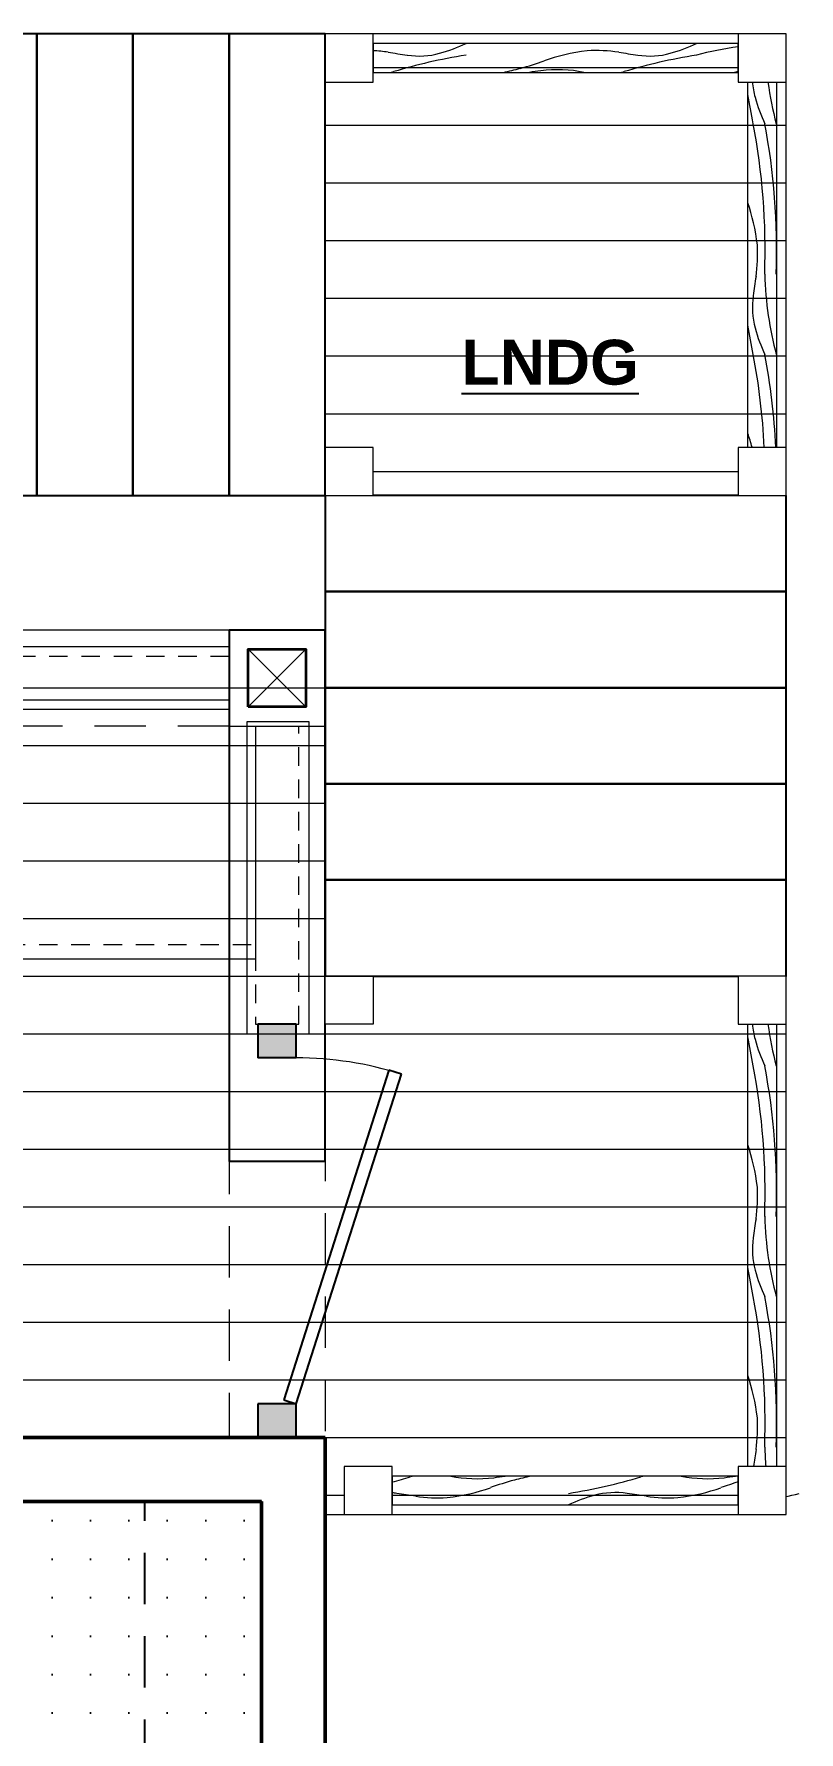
# Model space of a CAD drawing. Header units: inches. Extents: x -1373 to 690, y -94 to 608.
# Drawn here: x 598.1 to 677.8, y 306 to 482.6 of the extents above; entities that cross this region are included whole.
import ezdxf

# ---------------------------------------------------------------- set-up
doc = ezdxf.new("R2010")
doc.units = ezdxf.units.IN
doc.header["$MEASUREMENT"] = 0
for name, pattern in [('Dashed', [8.666667, 5.333333, -3.333334]), ('short Dashed', [3.36, 1.92, -1.44]), ('Wipeout_Contour', [39.370079, 0, -39.370079])]:
    doc.linetypes.add(name, pattern=pattern)
for name, color, linetype, lineweight in [('A-ANNO-MRKR-ROOM_Pen_No__7', 172, 'Continuous', 25), ('A-COLS.N_Pen_No__23', 7, 'Continuous', 20), ('A-WALL-EXTR.N_Pen_No__1', 7, 'Continuous', 50), ('A-WALL-PRTL.N_Pen_No__23', 7, 'Continuous', 20), ('Cover Fills_Pen_No__96', 8, 'Continuous', 18), ('Doors_Pen_No__1', 7, 'Continuous', 50)]:
    doc.layers.add(name, color=color, linetype=linetype, lineweight=lineweight)
for name, color, linetype in [('A-BEAM.N', 7, 'Continuous'), ('A-COLS.N', 7, 'Continuous'), ('A-STRS-EXTR.N', 7, 'Continuous'), ('A-WALL-EXTR-PRTL.N', 7, 'Continuous'), ('A-WALL-EXTR.N', 7, 'Continuous'), ('A-WALL-PRTL.N', 7, 'Continuous'), ('Cover Fills', 7, 'Continuous'), ('Cut Fills', 7, 'Continuous'), ('Doors', 7, 'Continuous')]:
    doc.layers.add(name, color=color, linetype=linetype)
for name, color, linetype, lineweight, true_color in [('A-BEAM.N_Pen_No__2', 7, 'Continuous', 18, 0x404040), ('A-COLS.N_Pen_No__21', 7, 'Continuous', 13, 0x3687d9), ('A-COLS.N_Pen_No__22', 7, 'Continuous', 13, 0x650066), ('A-CSWK.N_Pen_No__24', 7, 'Continuous', 25, 0x4d678c), ('A-STRS-EXTR.N_Pen_No__2', 7, 'Continuous', 18, 0x404040), ('A-WALL-EXTR-PRTL.N_Pen_No__24', 7, 'Continuous', 25, 0x4d678c), ('A-WALL-EXTR.N_Pen_No__22', 7, 'Continuous', 13, 0x650066), ('A-WALL-EXTR.N_Pen_No__3', 7, 'Continuous', 25, 0x8c4600), ('Doors_Pen_No__24', 7, 'Continuous', 25, 0x4d678c), ('Doors_Pen_No__3', 7, 'Continuous', 25, 0x8c4600), ('Doors_Pen_No__6', 7, 'Continuous', 18, 0x2c53a6), ('Drafting Fills_Pen_No__11', 7, 'Continuous', 25, 0x5f2c00), ('Drafting Fills_Pen_No__24', 7, 'Continuous', 25, 0x4d678c), ('Skin Separator Lines_Pen_No__25', 7, 'Continuous', 35, 0xd9610b)]:
    doc.layers.add(name, color=color, linetype=linetype, lineweight=lineweight, true_color=true_color)
doc.styles.add('GENERATED_STYLE_2', font='')
doc.styles.get('GENERATED_STYLE_2').set_extended_font_data('Arial', bold=True)

# ---------------------------------------------------------------- blocks, each defined once
blk = doc.blocks.new('Slab_4', base_point=(628.43, 434.64))
at = {"layer": 'Cover Fills_Pen_No__96', "linetype": 'Continuous', "lineweight": 18}
h = blk.add_hatch(dxfattribs=at)
h.set_pattern_fill('06___Parallel_06__H', color=8, style=0, pattern_type=2)
h.set_pattern_definition([(0, (652.4344, 437.1384), (0, 6), [])])
h.paths.add_polyline_path([(628.43, 434.64), (676.43, 434.64), (676.43, 482.64), (628.43, 482.64)])
at = {"layer": 'A-STRS-EXTR.N_Pen_No__2', "color": 49, "linetype": 'Continuous', "lineweight": 18, "true_color": 0x404040, "flags": 128}
blk.add_lwpolyline([(628.43, 434.64), (676.43, 434.64), (676.43, 482.64), (628.43, 482.64)], close=True, dxfattribs=at)
blk = doc.blocks.new('Slab_6', base_point=(-3.57, 312.64))
at = {"layer": 'Cover Fills_Pen_No__96', "linetype": 'Continuous', "lineweight": 18}
h = blk.add_hatch(dxfattribs=at)
h.set_pattern_fill('06___Parallel_06__H', color=8, style=0, pattern_type=2)
h.set_pattern_definition([(0, (214.9315, 384.6384), (0, 6), [])])
h.paths.add_polyline_path([(-3.57, 312.64), (484.43, 312.64), (484.43, 336.64), (628.43, 336.64), (628.43, 328.64), (676.43, 328.64), (676.43, 384.64), (628.43, 384.64), (628.43, 420.64), (336.43, 420.64), (336.43, 444.64), (36.43, 444.64), (36.43, 424.64), (-3.57, 424.64)])
at = {"layer": 'A-STRS-EXTR.N_Pen_No__2', "color": 49, "linetype": 'Continuous', "lineweight": 18, "true_color": 0x404040, "flags": 128}
blk.add_lwpolyline([(-3.57, 312.64), (484.43, 312.64), (484.43, 336.64), (628.43, 336.64), (628.43, 328.64), (676.43, 328.64), (676.43, 384.64), (628.43, 384.64), (628.43, 420.64), (336.43, 420.64), (336.43, 444.64), (36.43, 444.64), (36.43, 424.64), (-3.57, 424.64)], close=True, dxfattribs=at)
blk = doc.blocks.new('*X12')
at = {"layer": 'Cover Fills_Pen_No__96', "color": 8, "linetype": 'Continuous', "lineweight": 18}
for centre, major_axis, start_param, end_param in [((619.21, 347.45), (34.86, 0), 5.196368, 5.257787), ((639.56, 330.69), (4.36, 0), 2.030964, 2.116194), ((644.25, 335.86), (7, 0), 4.309792, 4.96294), ((658.96, 322.22), (22.74, 0), 2.06717, 2.196749), ((640.98, 342.24), (20.17, 0), 4.96294, 5.023959), ((657.81, 323.28), (20.32, 0), 1.970951, 2.06717), ((643.21, 347.45), (34.86, 0), 5.020047, 5.257787), ((663.56, 330.69), (4.36, 0), 2.030964, 2.116194), ((668.25, 335.86), (7, 0), 4.309792, 4.96294), ((664.98, 342.24), (20.17, 0), 4.96294, 5.023959), ((634.65, 328.77), (4.31, 0), 1.282365, 1.38849), ((427.65, -20.07), (732.06, 0), 1.279522, 1.282365), ((640.2, 334.42), (8.1, 0), 4.421115, 4.830186), ((638.15, 336.61), (12.78, 0), 4.949238, 5.338342), ((663.8, 324.23), (14.76, 0), 2.085956, 2.31825), ((658.65, 328.77), (4.31, 0), 1.282365, 2.085956), ((451.65, -20.07), (732.06, 0), 1.279522, 1.282365), ((664.2, 334.42), (8.1, 0), 4.421115, 4.830186), ((662.15, 336.61), (12.78, 0), 4.949238, 5.338342), ((682.96, 322.22), (22.74, 0), 2.10232, 2.196749), ((668.18, 339.66), (20.09, 0), 4.875273, 5.210188)]:
    blk.add_ellipse(centre, major_axis=major_axis, ratio=0.5, start_param=start_param, end_param=end_param, dxfattribs=at)
blk = doc.blocks.new('Slab_11', base_point=(635.43, 329.64))
at = {"layer": 'A-WALL-PRTL.N_Pen_No__23', "color": 7, "linetype": 'Continuous', "lineweight": 20, "flags": 128}
blk.add_lwpolyline([(635.43, 329.64), (671.43, 329.64), (671.43, 332.64), (635.43, 332.64)], close=True, dxfattribs=at)
at = {"layer": 'A-WALL-PRTL.N', "color": 7, "linetype": 'Continuous', "lineweight": 20}
blk.add_blockref('*X12', (0, 0), dxfattribs=at)
blk = doc.blocks.new('*X14')
at = {"layer": 'Cover Fills_Pen_No__96', "color": 8, "linetype": 'Continuous', "lineweight": 18}
for centre, major_axis, start_param, end_param in [((656.38, 364.75), (0, 34.86), 5.020047, 5.112804), ((675.06, 380.19), (0, 4.31), 1.69847, 2.085956), ((679.61, 385.34), (0, 14.76), 2.085956, 2.31825), ((684.22, 384.9), (0, 20.09), 1.835593, 2.068595), ((655.94, 362.06), (0, 36.59), 4.646574, 5.0826), ((657.14, 362.06), (0, 36.59), 4.646574, 5.0826), ((667.22, 359.69), (0, 12.78), 4.949238, 5.329586), ((669.41, 361.73), (0, 8.1), 4.421115, 4.830186), ((1023.9, 149.18), (0, 732.06), 1.279522, 1.282365), ((684.22, 360.9), (0, 20.09), 1.632569, 2.068595), ((675.06, 356.19), (0, 4.31), 1.282365, 2.085956), ((656.38, 340.75), (0, 34.86), 5.020047, 5.112804), ((679.61, 361.34), (0, 14.76), 2.085956, 2.31825), ((655.94, 338.06), (0, 36.59), 4.646574, 5.0826), ((657.14, 338.06), (0, 36.59), 4.646574, 5.0826), ((667.22, 335.69), (0, 12.78), 4.949238, 5.329586), ((669.41, 337.73), (0, 8.1), 4.421115, 4.830186), ((684.22, 336.9), (0, 20.09), 1.632569, 1.733681), ((1023.9, 125.18), (0, 732.06), 1.279522, 1.282043)]:
    blk.add_ellipse(centre, major_axis=major_axis, ratio=0.5, start_param=start_param, end_param=end_param, dxfattribs=at)
blk = doc.blocks.new('Slab_12', base_point=(675.43, 379.64))
at = {"layer": 'A-WALL-PRTL.N_Pen_No__23', "color": 7, "linetype": 'Continuous', "lineweight": 20, "flags": 128}
blk.add_lwpolyline([(675.43, 379.64), (675.43, 333.64), (672.43, 333.64), (672.43, 379.64)], close=True, dxfattribs=at)
at = {"layer": 'A-WALL-PRTL.N', "color": 7, "linetype": 'Continuous', "lineweight": 20}
blk.add_blockref('*X14', (0, 0), dxfattribs=at)
blk = doc.blocks.new('*X32')
at = {"layer": 'Cover Fills_Pen_No__96', "color": 8, "linetype": 'Continuous', "lineweight": 18}
for centre, major_axis, start_param, end_param in [((675.06, 478.19), (0, 4.31), 1.69847, 2.085956), ((684.22, 482.9), (0, 20.09), 1.835593, 2.068595), ((656.38, 462.75), (0, 34.86), 5.020047, 5.112804), ((679.61, 483.34), (0, 14.76), 2.085956, 2.31825), ((655.94, 460.06), (0, 36.59), 4.646574, 5.0826), ((657.14, 460.06), (0, 36.59), 4.646574, 5.0826), ((667.22, 457.69), (0, 12.78), 4.949238, 5.329586), ((669.41, 459.73), (0, 8.1), 4.421115, 4.830186), ((684.22, 458.9), (0, 20.09), 1.632569, 2.068595), ((1023.9, 247.18), (0, 732.06), 1.279522, 1.282365), ((675.06, 454.19), (0, 4.31), 1.282365, 2.085956), ((656.38, 438.75), (0, 34.86), 5.020047, 5.112804), ((679.61, 459.34), (0, 14.76), 2.085956, 2.31825), ((655.94, 436.06), (0, 36.59), 4.810251, 5.0826), ((657.14, 436.06), (0, 36.59), 4.810251, 5.0826), ((667.22, 433.69), (0, 12.78), 5.197066, 5.329586)]:
    blk.add_ellipse(centre, major_axis=major_axis, ratio=0.5, start_param=start_param, end_param=end_param, dxfattribs=at)
blk = doc.blocks.new('Slab_21', base_point=(675.43, 477.64))
at = {"layer": 'A-WALL-PRTL.N_Pen_No__23', "color": 7, "linetype": 'Continuous', "lineweight": 20, "flags": 128}
blk.add_lwpolyline([(675.43, 477.64), (675.43, 439.64), (672.43, 439.64), (672.43, 477.64)], close=True, dxfattribs=at)
at = {"layer": 'A-WALL-PRTL.N', "color": 7, "linetype": 'Continuous', "lineweight": 20}
blk.add_blockref('*X32', (0, 0), dxfattribs=at)
blk = doc.blocks.new('*X34')
at = {"layer": 'Cover Fills_Pen_No__96', "color": 8, "linetype": 'Continuous', "lineweight": 18}
for centre, major_axis, start_param, end_param in [((632.67, 476.86), (8.1, 0), 1.279522, 1.476307), ((845.22, 831.35), (732.06, 0), 4.421115, 4.423958), ((653.66, 463.82), (34.86, 0), 1.878454, 2.116194), ((638.22, 482.5), (4.31, 0), 4.423958, 5.227548), ((633.07, 487.05), (14.76, 0), 5.227548, 5.459843), ((658.72, 474.67), (12.78, 0), 1.807645, 2.196749), ((656.67, 476.86), (8.1, 0), 1.279522, 1.688594), ((869.22, 831.35), (732.06, 0), 4.421115, 4.423958), ((677.66, 463.82), (34.86, 0), 1.878454, 2.116194), ((662.22, 482.5), (4.31, 0), 4.423958, 5.227548), ((657.07, 487.05), (14.76, 0), 5.227548, 5.459843), ((676.69, 471.61), (20.09, 0), 1.835593, 2.068595), ((633.31, 480.59), (4.36, 0), 5.172557, 5.257787), ((639.06, 488), (20.32, 0), 5.112543, 5.208763), ((637.91, 489.06), (22.74, 0), 5.208763, 5.338342), ((655.88, 469.04), (20.17, 0), 1.821347, 1.882366), ((652.62, 475.42), (7, 0), 1.1682, 1.821347), ((657.31, 480.59), (4.36, 0), 5.172557, 5.257787), ((663.06, 488), (20.32, 0), 5.112543, 5.137109)]:
    blk.add_ellipse(centre, major_axis=major_axis, ratio=0.5, start_param=start_param, end_param=end_param, dxfattribs=at)
blk = doc.blocks.new('Slab_22', base_point=(671.43, 481.64))
at = {"layer": 'A-WALL-PRTL.N_Pen_No__23', "color": 7, "linetype": 'Continuous', "lineweight": 20, "flags": 128}
blk.add_lwpolyline([(671.43, 481.64), (633.43, 481.64), (633.43, 478.64), (671.43, 478.64)], close=True, dxfattribs=at)
at = {"layer": 'A-WALL-PRTL.N', "color": 7, "linetype": 'Continuous', "lineweight": 20}
blk.add_blockref('*X34', (0, 0), dxfattribs=at)
blk = doc.blocks.new('Slab_29', base_point=(494.43, 413.39))
at = {"layer": 'A-WALL-PRTL.N_Pen_No__23', "color": 7, "linetype": 'Continuous', "lineweight": 20, "flags": 128}
blk.add_lwpolyline([(494.43, 413.39), (618.43, 413.39), (618.43, 410.64), (621.18, 410.64), (621.18, 386.39), (494.43, 386.39)], close=True, dxfattribs=at)
blk = doc.blocks.new('Slab_30', base_point=(494.43, 412.39))
at = {"layer": 'A-WALL-PRTL.N_Pen_No__23', "color": 7, "linetype": 'Continuous', "lineweight": 20, "flags": 128}
blk.add_lwpolyline([(494.43, 412.39), (618.43, 412.39), (618.43, 418.89), (494.43, 418.89)], close=True, dxfattribs=at)
blk = doc.blocks.new('Slab_31', base_point=(620.29, 378.64))
at = {"layer": 'A-WALL-PRTL.N_Pen_No__23', "color": 7, "linetype": 'Continuous', "lineweight": 20, "flags": 128}
blk.add_lwpolyline([(620.29, 378.64), (626.79, 378.64), (626.79, 411.09), (620.29, 411.09)], close=True, dxfattribs=at)
blk = doc.blocks.new('Slab_32', base_point=(495.93, 413.39))
at = {"layer": 'A-WALL-PRTL.N_Pen_No__23', "color": 7, "linetype": 'short Dashed', "lineweight": 20, "flags": 128}
blk.add_lwpolyline([(495.93, 413.39), (618.43, 413.39), (618.43, 410.64), (621.18, 410.64), (621.18, 387.89), (495.93, 387.89)], close=True, dxfattribs=at)
blk = doc.blocks.new('Wall_3', base_point=(628.43, 26.64))
at = {"layer": 'A-WALL-EXTR.N_Pen_No__1', "color": 7, "linetype": 'Continuous', "lineweight": 50, "flags": 128}
for points in [[(628.43, 336.64), (621.81, 336.64)], [(628.43, 295.64), (628.43, 336.64)], [(621.81, 330.01), (621.81, 295.64)]]:
    blk.add_lwpolyline(points, dxfattribs=at)
blk = doc.blocks.new('RD05 Bifold')
at = {"layer": 'Doors_Pen_No__1', "color": 7, "linetype": 'Continuous', "lineweight": 50}
for p, q in [((-42, 0), (-42, -6.62)), ((42, 0), (42, -6.62))]:
    blk.add_line(p, q, dxfattribs=at)
at = {"layer": 'Doors_Pen_No__3', "color": 34, "linetype": 'Continuous', "lineweight": 25, "true_color": 0x8c4600}
for p, q in [((6.6, 18.19), (-3.9, 0)), ((7.58, 17.62), (6.6, 18.19)), ((8.55, 18.19), (7.58, 17.62)), ((19.05, 0), (8.55, 18.19)), ((29.55, 18.19), (19.05, 0)), ((30.53, 17.62), (29.55, 18.19)), ((31.5, 18.19), (30.53, 17.62)), ((42, 0), (31.5, 18.19)), ((-2.92, -0.56), (7.58, 17.62)), ((7.58, 17.62), (18.08, -0.56)), ((20.03, -0.56), (30.53, 17.62)), ((30.53, 17.62), (41.03, -0.56)), ((-42.25, 0), (-42.25, 0)), ((-42, 0), (-42, -6.62)), ((-3.9, 0), (-2.92, -0.56)), ((18.08, -0.56), (19.05, 0)), ((19.05, 0), (20.03, -0.56)), ((41.03, -0.56), (42, 0)), ((42, 0), (42, -6.62)), ((42.25, 0), (42.25, 0)), ((-42.25, -6.62), (-42.25, -6.63)), ((42.25, -6.62), (42.25, -6.63))]:
    blk.add_line(p, q, dxfattribs=at)
blk = doc.blocks.new('Wall_4', base_point=(628.43, 336.64))
at = {"layer": 'A-WALL-EXTR.N_Pen_No__1', "color": 7, "linetype": 'Continuous', "lineweight": 50, "flags": 128}
for points in [[(484.43, 336.64), (484.43, 330.01)], [(498.81, 336.64), (484.43, 336.64)], [(621.81, 336.64), (582.81, 336.64)], [(491.06, 330.01), (498.81, 330.01)], [(582.81, 330.01), (621.81, 330.01)]]:
    blk.add_lwpolyline(points, dxfattribs=at)
at = {"layer": 'A-WALL-EXTR.N_Pen_No__3', "color": 34, "linetype": 'Continuous', "lineweight": 25, "true_color": 0x8c4600}
for p, q in [((582.81, 336.64), (498.81, 336.64)), ((498.81, 330.01), (582.81, 330.01))]:
    blk.add_line(p, q, dxfattribs=at)
at = {"layer": 'Doors', "color": 34, "linetype": 'Continuous', "lineweight": 25, "true_color": 0x8c4600, "zscale": 39.37007874015748}
blk.add_blockref('RD05 Bifold', (540.81, 336.64), dxfattribs=at)
blk = doc.blocks.new('Wall_47', base_point=(494.43, 415.64))
at = {"layer": 'A-WALL-EXTR.N_Pen_No__22', "color": 206, "linetype": 'short Dashed', "lineweight": 13, "true_color": 0x650066, "flags": 128}
for points in [[(618.43, 417.89), (494.43, 417.89)], [(494.43, 413.39), (618.43, 413.39)]]:
    blk.add_lwpolyline(points, dxfattribs=at)
blk = doc.blocks.new('Wall_48', base_point=(623.43, 410.64))
at = {"layer": 'A-WALL-EXTR.N_Pen_No__22', "color": 206, "linetype": 'short Dashed', "lineweight": 13, "true_color": 0x650066, "flags": 128}
for points in [[(621.18, 410.64), (621.18, 379.64)], [(625.68, 379.64), (625.68, 410.64)], [(621.18, 379.64), (625.68, 379.64)]]:
    blk.add_lwpolyline(points, dxfattribs=at)
blk = doc.blocks.new('RD02 Swing_9')
at = {"layer": 'Doors_Pen_No__24', "color": 165, "linetype": 'Continuous', "lineweight": 25, "true_color": 0x4d678c}
for p, q in [((-18, 0), (-18, -4)), ((18, 0), (18, -4))]:
    blk.add_line(p, q, dxfattribs=at)
at = {"layer": 'Doors_Pen_No__3', "color": 34, "linetype": 'Continuous', "lineweight": 25, "true_color": 0x8c4600}
for p, q in [((-16.29, 10.96), (-16.71, 9.65)), ((18, 0), (-16.29, 10.96)), ((-16.71, 9.65), (17.58, -1.31)), ((-18, 0), (-18, -4)), ((-18, 0), (-18, 0)), ((17.58, -1.31), (18, 0)), ((18, 0), (18, -4)), ((18, 0), (18, 0)), ((-18, -4), (-18, -4)), ((18, -4), (18, -4))]:
    blk.add_line(p, q, dxfattribs=at)
at = {"layer": 'Doors_Pen_No__6', "color": 167, "linetype": 'Continuous', "lineweight": 18, "true_color": 0x2c53a6}
blk.add_arc((18, 0), 36, 162.2681, 180, dxfattribs=at)
blk = doc.blocks.new('Wall_49', base_point=(623.43, 336.64))
at = {"layer": 'Cut Fills', "linetype": 'Continuous', "lineweight": 0, "true_color": 0xffffff}
for points in [[(625.43, 379.64), (621.43, 379.64), (621.43, 376.14), (625.43, 376.14)], [(625.43, 340.14), (621.43, 340.14), (621.43, 336.64), (625.43, 336.64)]]:
    blk.add_hatch(color=7, dxfattribs=at).paths.add_polyline_path(points)
at = {"layer": 'A-WALL-EXTR-PRTL.N_Pen_No__24', "color": 165, "linetype": 'Continuous', "lineweight": 25, "true_color": 0x4d678c, "flags": 128}
for points in [[(625.43, 379.64), (621.43, 379.64)], [(621.43, 379.64), (621.43, 376.14)], [(625.43, 376.14), (625.43, 379.64)], [(621.43, 340.14), (621.43, 336.64)], [(625.43, 336.64), (625.43, 340.14)], [(621.43, 336.64), (625.43, 336.64)]]:
    blk.add_lwpolyline(points, dxfattribs=at)
at = {"layer": 'Doors', "color": 34, "linetype": 'Continuous', "lineweight": 25, "true_color": 0x8c4600, "zscale": 39.37007874015748, "rotation": 270}
blk.add_blockref('RD02 Swing_9', (625.43, 358.14), dxfattribs=at)
blk = doc.blocks.new('Column_1', base_point=(623.43, 415.64))
at = {"layer": 'A-COLS.N_Pen_No__21', "color": 145, "linetype": 'Continuous', "lineweight": 13, "true_color": 0x3687d9}
for p, q in [((620.43, 412.64), (626.43, 418.64)), ((626.43, 412.64), (620.43, 418.64))]:
    blk.add_line(p, q, dxfattribs=at)
at = {"layer": 'A-COLS.N_Pen_No__22', "color": 206, "linetype": 'Continuous', "lineweight": 13, "true_color": 0x650066, "flags": 128}
blk.add_lwpolyline([(618.43, 410.64), (628.43, 410.64), (628.43, 420.64), (618.43, 420.64)], close=True, dxfattribs=at)
at = {"layer": 'Skin Separator Lines_Pen_No__25', "color": 32, "linetype": 'Continuous', "lineweight": 35, "true_color": 0xd9610b, "flags": 128}
blk.add_lwpolyline([(620.43, 412.64), (620.43, 418.64), (626.43, 418.64), (626.43, 412.64)], close=True, dxfattribs=at)
blk = doc.blocks.new('Beam_2', base_point=(623.43, 415.64))
at = {"layer": 'A-BEAM.N_Pen_No__2', "color": 49, "linetype": 'Dashed', "lineweight": 18, "true_color": 0x404040}
for p, q in [((628.43, 420.64), (628.43, 336.64)), ((618.43, 410.64), (618.43, 336.64)), ((618.43, 336.64), (628.43, 336.64))]:
    blk.add_line(p, q, dxfattribs=at)
blk = doc.blocks.new('Beam_6', base_point=(623.43, 415.64))
at = {"layer": 'A-BEAM.N_Pen_No__2', "color": 49, "linetype": 'Dashed', "lineweight": 18, "true_color": 0x404040}
for p, q in [((628.43, 420.64), (336.43, 420.64)), ((618.43, 410.64), (336.43, 410.64))]:
    blk.add_line(p, q, dxfattribs=at)
blk = doc.blocks.new('Column_14', base_point=(673.93, 331.14))
at = {"color": 254, "linetype": 'Wipeout_Contour', "lineweight": 0, "ltscale": 3003.583945}
blk.add_wipeout([(671.43, 328.64), (676.43, 328.64), (676.43, 333.64), (671.43, 333.64)], dxfattribs=at).dxf.layer = 'Cover Fills'
at = {"layer": 'A-COLS.N_Pen_No__23', "color": 7, "linetype": 'Continuous', "lineweight": 20, "flags": 128}
blk.add_lwpolyline([(671.43, 328.64), (676.43, 328.64), (676.43, 333.64), (671.43, 333.64)], close=True, dxfattribs=at)
blk = doc.blocks.new('Column_15', base_point=(673.93, 382.14))
at = {"color": 254, "linetype": 'Wipeout_Contour', "lineweight": 0, "ltscale": 3098.95913}
blk.add_wipeout([(671.43, 379.64), (676.43, 379.64), (676.43, 384.64), (671.43, 384.64)], dxfattribs=at).dxf.layer = 'Cover Fills'
at = {"layer": 'A-COLS.N_Pen_No__23', "color": 7, "linetype": 'Continuous', "lineweight": 20, "flags": 128}
blk.add_lwpolyline([(671.43, 379.64), (676.43, 379.64), (676.43, 384.64), (671.43, 384.64)], close=True, dxfattribs=at)
blk = doc.blocks.new('Column_16', base_point=(632.93, 331.14))
at = {"color": 254, "linetype": 'Wipeout_Contour', "lineweight": 0, "ltscale": 2857.308043}
blk.add_wipeout([(630.43, 328.64), (635.43, 328.64), (635.43, 333.64), (630.43, 333.64)], dxfattribs=at).dxf.layer = 'Cover Fills'
at = {"layer": 'A-COLS.N_Pen_No__23', "color": 7, "linetype": 'Continuous', "lineweight": 20, "flags": 128}
blk.add_lwpolyline([(630.43, 328.64), (635.43, 328.64), (635.43, 333.64), (630.43, 333.64)], close=True, dxfattribs=at)
blk = doc.blocks.new('Column_19', base_point=(673.93, 480.14))
at = {"color": 254, "linetype": 'Wipeout_Contour', "lineweight": 0, "ltscale": 3309.923601}
blk.add_wipeout([(671.43, 477.64), (676.43, 477.64), (676.43, 482.64), (671.43, 482.64)], dxfattribs=at).dxf.layer = 'Cover Fills'
at = {"layer": 'A-COLS.N_Pen_No__23', "color": 7, "linetype": 'Continuous', "lineweight": 20, "flags": 128}
blk.add_lwpolyline([(671.43, 477.64), (676.43, 477.64), (676.43, 482.64), (671.43, 482.64)], close=True, dxfattribs=at)
blk = doc.blocks.new('Column_20', base_point=(673.93, 437.14))
at = {"color": 254, "linetype": 'Wipeout_Contour', "lineweight": 0, "ltscale": 3213.17741}
blk.add_wipeout([(671.43, 434.64), (676.43, 434.64), (676.43, 439.64), (671.43, 439.64)], dxfattribs=at).dxf.layer = 'Cover Fills'
at = {"layer": 'A-COLS.N_Pen_No__23', "color": 7, "linetype": 'Continuous', "lineweight": 20, "flags": 128}
blk.add_lwpolyline([(671.43, 434.64), (676.43, 434.64), (676.43, 439.64), (671.43, 439.64)], close=True, dxfattribs=at)
blk = doc.blocks.new('Column_21', base_point=(630.93, 480.14))
at = {"color": 254, "linetype": 'Wipeout_Contour', "lineweight": 0, "ltscale": 3171.410368}
blk.add_wipeout([(628.43, 477.64), (633.43, 477.64), (633.43, 482.64), (628.43, 482.64)], dxfattribs=at).dxf.layer = 'Cover Fills'
at = {"layer": 'A-COLS.N_Pen_No__23', "color": 7, "linetype": 'Continuous', "lineweight": 20, "flags": 128}
blk.add_lwpolyline([(628.43, 477.64), (633.43, 477.64), (633.43, 482.64), (628.43, 482.64)], close=True, dxfattribs=at)
blk = doc.blocks.new('Column_22', base_point=(630.93, 437.14))
at = {"color": 254, "linetype": 'Wipeout_Contour', "lineweight": 0, "ltscale": 3070.30265}
blk.add_wipeout([(628.43, 434.64), (633.43, 434.64), (633.43, 439.64), (628.43, 439.64)], dxfattribs=at).dxf.layer = 'Cover Fills'
at = {"layer": 'A-COLS.N_Pen_No__23', "color": 7, "linetype": 'Continuous', "lineweight": 20, "flags": 128}
blk.add_lwpolyline([(628.43, 434.64), (633.43, 434.64), (633.43, 439.64), (628.43, 439.64)], close=True, dxfattribs=at)
blk = doc.blocks.new('Column_23', base_point=(630.93, 382.14))
at = {"color": 254, "linetype": 'Wipeout_Contour', "lineweight": 0, "ltscale": 2950.558725}
blk.add_wipeout([(628.43, 384.64), (628.43, 379.64), (633.43, 379.64), (633.43, 384.64)], dxfattribs=at).dxf.layer = 'Cover Fills'
at = {"layer": 'A-COLS.N_Pen_No__23', "color": 7, "linetype": 'Continuous', "lineweight": 20, "flags": 128}
blk.add_lwpolyline([(628.43, 384.64), (633.43, 384.64), (633.43, 379.64), (628.43, 379.64)], close=True, dxfattribs=at)

msp = doc.modelspace()

# ---------------------------------------------------------------- hatches: boundary and pattern name
at = {"layer": 'Drafting Fills_Pen_No__24', "linetype": 'Continuous', "lineweight": 25, "true_color": 0x4d678c}
h = msp.add_hatch(dxfattribs=at)
h.set_pattern_fill('Dot_Grid_04_0', color=165, style=0, pattern_type=2)
h.set_pattern_definition([(0, (0, 0), (0, 4), [0, -4])])
h.paths.add_polyline_path([(621.81, 59.26), (596.31, 59.26), (596.31, 152.64), (593.81, 152.64), (593.81, 212.64), (596.31, 212.64), (596.31, 304.51), (491.06, 304.51), (491.06, 330.01), (621.81, 330.01)])

# ---------------------------------------------------------------- linework, layer by layer
at = {"layer": 'A-CSWK.N_Pen_No__24', "color": 165, "linetype": 'Dashed', "lineweight": 25, "true_color": 0x4d678c}
msp.add_line((609.68, 206.64), (609.68, 330.01), dxfattribs=at)
at = {"layer": 'Drafting Fills_Pen_No__11', "color": 38, "linetype": 'Continuous', "lineweight": 25, "true_color": 0x5f2c00, "flags": 128}
for points in [[(588.43, 482.64), (588.43, 434.64), (598.43, 434.64), (598.43, 482.64)], [(598.43, 482.64), (598.43, 434.64), (608.43, 434.64), (608.43, 482.64)], [(608.43, 482.64), (608.43, 434.64), (618.43, 434.64), (618.43, 482.64)], [(618.43, 482.64), (618.43, 434.64), (628.43, 434.64), (628.43, 482.64)], [(676.43, 434.64), (628.43, 434.64), (628.43, 424.64), (676.43, 424.64)], [(676.43, 424.64), (628.43, 424.64), (628.43, 414.64), (676.43, 414.64)], [(628.43, 420.64), (618.43, 420.64), (618.43, 365.39), (628.43, 365.39)], [(676.43, 414.64), (628.43, 414.64), (628.43, 404.64), (676.43, 404.64)], [(676.43, 404.64), (628.43, 404.64), (628.43, 394.64), (676.43, 394.64)], [(676.43, 394.64), (628.43, 394.64), (628.43, 384.64), (676.43, 384.64)], [(621.81, 59.26), (596.31, 59.26), (596.31, 152.64), (593.81, 152.64), (593.81, 212.64), (596.31, 212.64), (596.31, 304.51), (491.06, 304.51), (491.06, 330.01), (621.81, 330.01)]]:
    msp.add_lwpolyline(points, close=True, dxfattribs=at)

# ---------------------------------------------------------------- block references
at = {"layer": 'A-BEAM.N', "color": 49, "lineweight": 18, "true_color": 0x404040}
for name in ['Beam_6', 'Beam_2']:
    msp.add_blockref(name, (623.43, 415.64), dxfattribs=at)
at = {"layer": 'A-COLS.N', "color": 32, "lineweight": 35, "true_color": 0xd9610b}
msp.add_blockref('Column_1', (623.43, 415.64), dxfattribs=at)
at = {"layer": 'A-STRS-EXTR.N', "color": 49, "linetype": 'Continuous', "lineweight": 18, "true_color": 0x404040}
for name, p in [('Slab_4', (628.43, 434.64)), ('Slab_6', (-3.57, 312.64))]:
    msp.add_blockref(name, p, dxfattribs=at)
at = {"layer": 'A-WALL-EXTR-PRTL.N', "color": 165, "lineweight": 25, "true_color": 0x4d678c}
msp.add_blockref('Wall_49', (623.43, 336.64), dxfattribs=at)
at = {"layer": 'A-WALL-EXTR.N', "color": 206, "lineweight": 13, "true_color": 0x650066}
for name, p in [('Wall_47', (494.43, 415.64)), ('Wall_48', (623.43, 410.64))]:
    msp.add_blockref(name, p, dxfattribs=at)
at = {"layer": 'A-WALL-EXTR.N', "color": 7, "lineweight": 50}
for name, p in [('Wall_4', (628.43, 336.64)), ('Wall_3', (628.43, 26.64))]:
    msp.add_blockref(name, p, dxfattribs=at)
at = {"layer": 'A-WALL-PRTL.N', "color": 7, "linetype": 'Continuous', "lineweight": 20}
for name, p in [('Slab_22', (671.43, 481.64)), ('Slab_21', (675.43, 477.64)), ('Slab_30', (494.43, 412.39)), ('Slab_29', (494.43, 413.39)), ('Slab_31', (620.29, 378.64)), ('Slab_12', (675.43, 379.64)), ('Slab_11', (635.43, 329.64))]:
    msp.add_blockref(name, p, dxfattribs=at)
at = {"layer": 'A-WALL-PRTL.N', "color": 7, "linetype": 'short Dashed', "lineweight": 20}
msp.add_blockref('Slab_32', (495.93, 413.39), dxfattribs=at)

# ---------------------------------------------------------------- texts
at = {"layer": 'A-ANNO-MRKR-ROOM_Pen_No__7', "color": 172, "linetype": 'Continuous', "lineweight": 25, "insert": (642.62, 450.83), "char_height": 4.6667, "attachment_point": 1, "style": 'GENERATED_STYLE_2'}
msp.add_mtext('\\A1;{\\pql;\\fArial|b1|i0|c0|p34;\\L\\LLNDG}', dxfattribs=at)

# ---------------------------------------------------------------- next in the draw order: block references
at = {"layer": 'A-COLS.N', "color": 32, "lineweight": 35, "true_color": 0xd9610b}
for name, p in [('Column_21', (630.93, 480.14)), ('Column_19', (673.93, 480.14)), ('Column_22', (630.93, 437.14)), ('Column_20', (673.93, 437.14)), ('Column_23', (630.93, 382.14)), ('Column_15', (673.93, 382.14)), ('Column_16', (632.93, 331.14)), ('Column_14', (673.93, 331.14))]:
    msp.add_blockref(name, p, dxfattribs=at)

doc.saveas('drawing.dxf')
